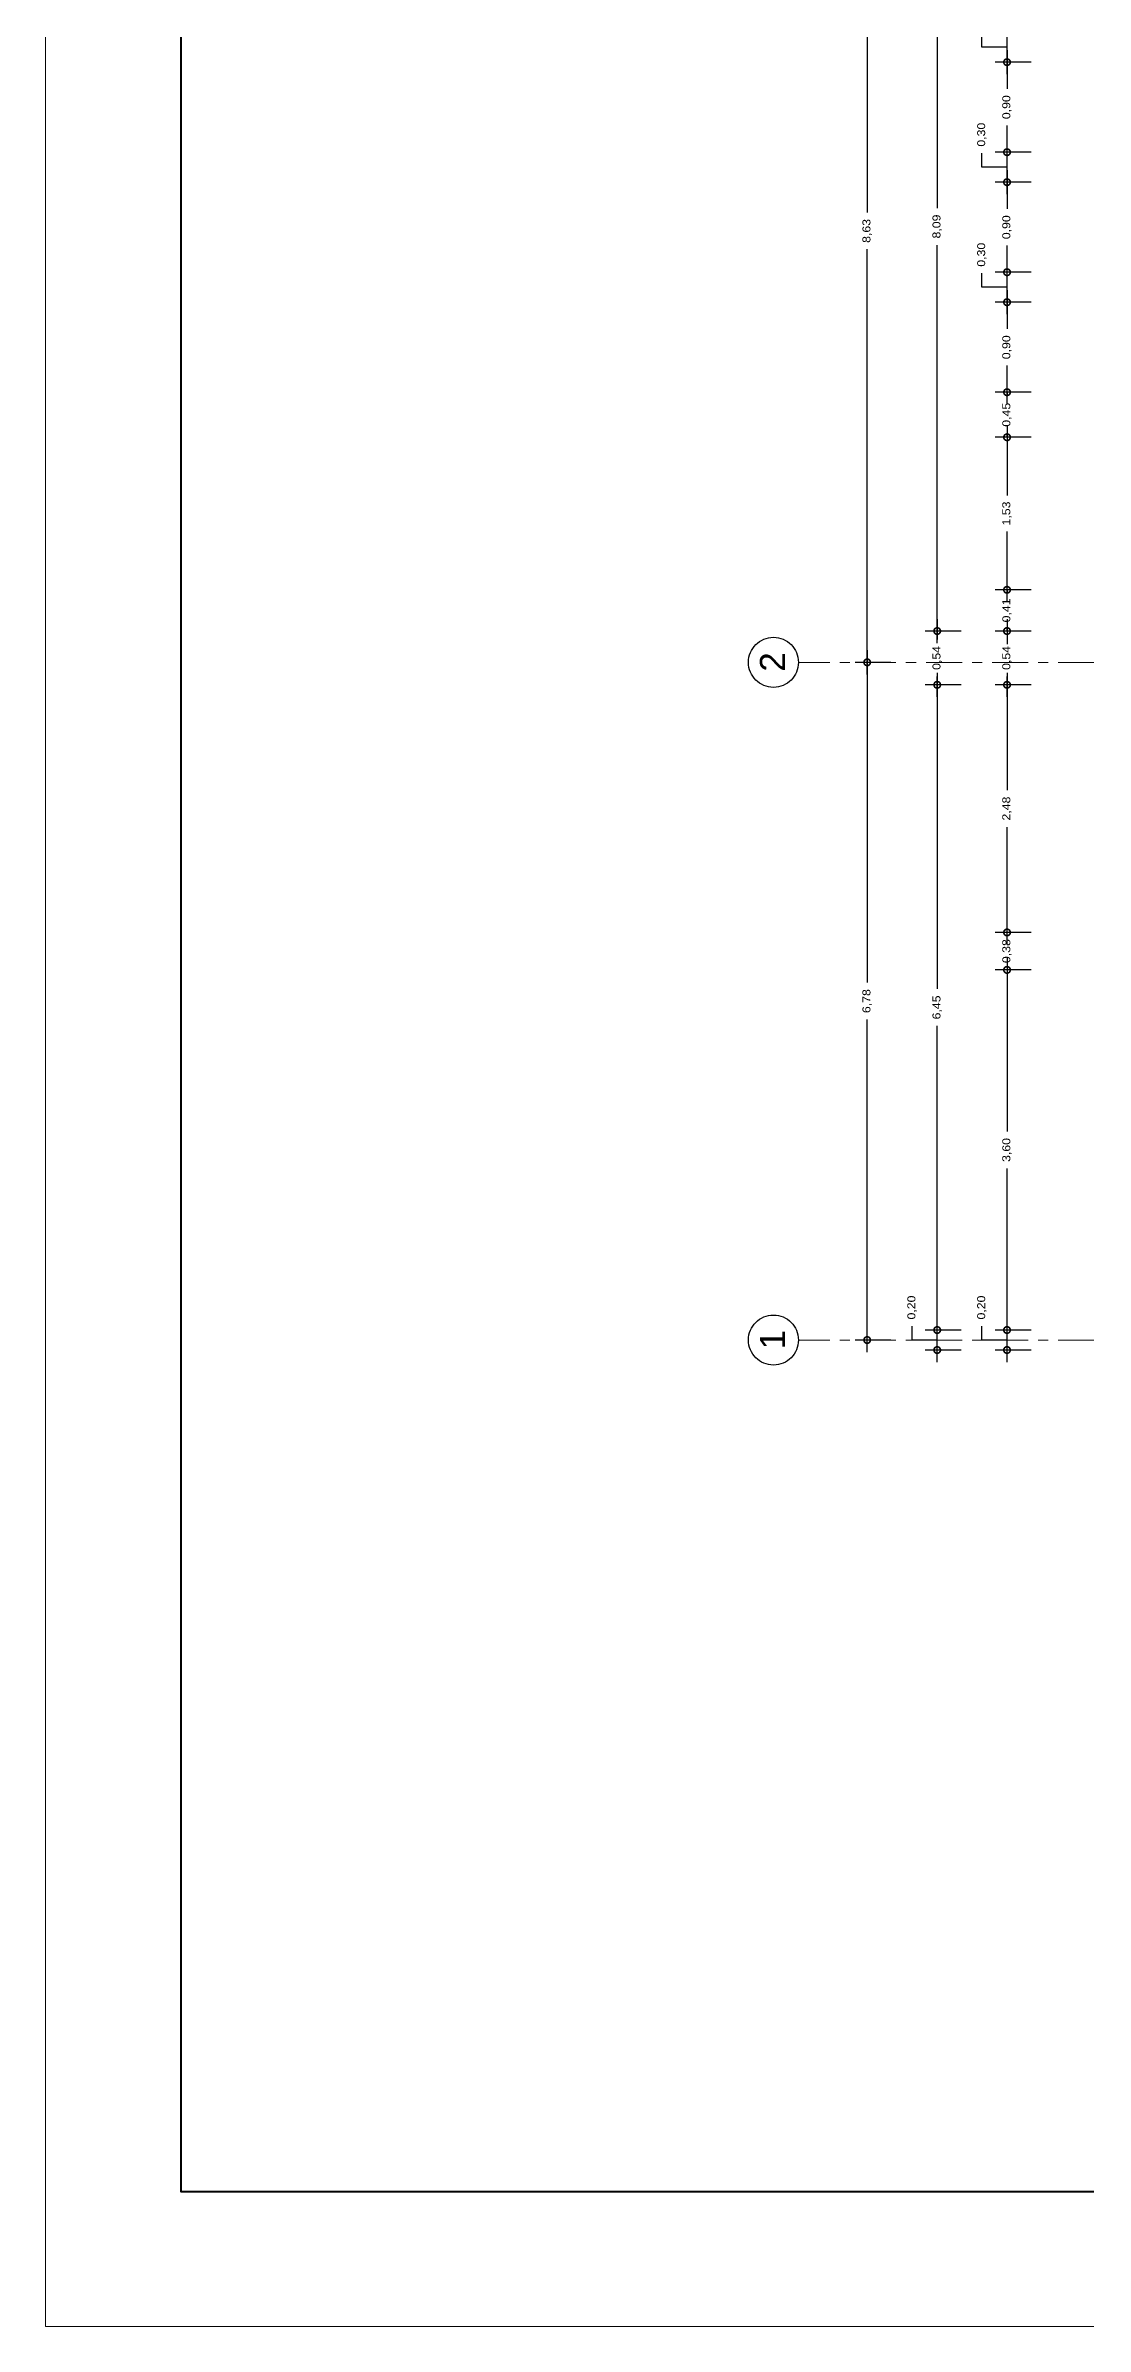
# Model space of a CAD drawing. Header units: millimetres. Extents: x -1459 to -1413, y -119 to 301.
# Drawn here: x -1459.03 to -1448.63, y -47.79 to -24.98 of the extents above; entities that cross this region are included whole.
import ezdxf

# ---------------------------------------------------------------- set-up
doc = ezdxf.new("R2010")
doc.units = ezdxf.units.MM
doc.linetypes.add('ACAD_ISO10W100', pattern=[18, 12, -3, 0, -3])
doc.layers.get('0').update_dxf_attribs({"lineweight": 0})
doc.layers.get('Defpoints').update_dxf_attribs({"lineweight": 5})
for name, color, linetype, lineweight in [('COTAS', 190, 'Continuous', 9), ('EJES', 2, 'ACAD_ISO10W100', 13), ('ROTULO', 7, 'Continuous', 5)]:
    doc.layers.add(name, color=color, linetype=linetype, lineweight=lineweight)
doc.styles.add('ARIAL DERECHO', font='arial.ttf', dxfattribs={"width": 1.1})
doc.styles.add('arial normal', font='arial.ttf', dxfattribs={"height": 0.25})
doc.dimstyles.new('COTAS 50 OK', dxfattribs={"dimtxt": 0.08, "dimasz": 0.13, "dimexe": 0.12, "dimexo": 0.2, "dimgap": 0.07, "dimtad": 0, "dimtih": 1, "dimtoh": 1, "dimzin": 0, "dimtxsty": 'ARIAL DERECHO', "dimblk": 'DOTSMALL', "dimcen": 0.15, "dimdle": 0.12, "dimadec": 0, "dimazin": 0, "dimtfac": 1, "dimtmove": 1, "dimatfit": 3, "dimfxl": 1, "dimtzin": 0, "dimarcsym": 0})

# ---------------------------------------------------------------- blocks, each defined once
blk = doc.blocks.new('_DotSmall')
at = {"color": 0, "linetype": 'ByBlock', "const_width": 0.5}
blk.add_lwpolyline([(-0.0625, 0, 1), (0.0625, 0, 1)], format="xyb", close=True, dxfattribs=at)
blk = doc.blocks.new('*D192')
at = {"layer": 'COTAS', "color": 0, "lineweight": -2}
for p, q in [((-1449.669, -37.925), (-1449.669, -37.785)), ((-1449.178, -37.825), (-1449.538, -37.825)), ((-1449.418, -38.145), (-1449.418, -37.705)), ((-1449.418, -37.925), (-1449.669, -37.925)), ((-1449.178, -38.025), (-1449.538, -38.025))]:
    blk.add_line(p, q, dxfattribs=at)
at = {"layer": 'Defpoints', "color": 0}
for p in [(-1449.418, -37.825), (-1448.978, -37.825), (-1448.978, -38.025)]:
    blk.add_point(p, dxfattribs=at)
at = {"layer": 'COTAS', "color": 0, "lineweight": -2, "xscale": 0.13, "yscale": 0.13, "zscale": 0.13}
for p, rotation in [((-1449.418, -37.825), 90), ((-1449.418, -38.025), 270)]:
    blk.add_blockref('_DotSmall', p, dxfattribs=dict(at, rotation=rotation))
at = {"layer": 'COTAS', "color": 0, "insert": (-1449.669, -37.6), "char_height": 0.08, "attachment_point": 5, "rotation": 90, "style": 'ARIAL DERECHO'}
blk.add_mtext('0,20', dxfattribs=at)
blk = doc.blocks.new('*D193')
at = {"layer": 'COTAS', "color": 0, "lineweight": -2}
for p, q in [((-1449.418, -33.85), (-1449.418, -33.72)), ((-1449.178, -33.85), (-1449.538, -33.85)), ((-1449.418, -33.85), (-1449.418, -33.853)), ((-1449.178, -34.225), (-1449.538, -34.225)), ((-1449.418, -34.225), (-1449.418, -34.221)), ((-1449.418, -34.225), (-1449.418, -34.355))]:
    blk.add_line(p, q, dxfattribs=at)
at = {"layer": 'Defpoints', "color": 0}
for p in [(-1448.978, -33.85), (-1449.418, -34.225), (-1448.978, -34.225)]:
    blk.add_point(p, dxfattribs=at)
at = {"layer": 'COTAS', "color": 0, "lineweight": -2, "xscale": 0.13, "yscale": 0.13, "zscale": 0.13}
for p, rotation in [((-1449.418, -33.85), 270), ((-1449.418, -34.225), 90)]:
    blk.add_blockref('_DotSmall', p, dxfattribs=dict(at, rotation=rotation))
at = {"layer": 'COTAS', "color": 0, "insert": (-1449.418, -34.037), "char_height": 0.08, "attachment_point": 5, "rotation": 90, "style": 'ARIAL DERECHO'}
blk.add_mtext('0,38', dxfattribs=at)
blk = doc.blocks.new('*D194')
at = {"layer": 'COTAS', "color": 0, "lineweight": -2}
for p, q in [((-1449.418, -34.105), (-1449.418, -35.84)), ((-1449.178, -34.225), (-1449.538, -34.225)), ((-1449.418, -37.945), (-1449.418, -36.209)), ((-1449.178, -37.825), (-1449.538, -37.825))]:
    blk.add_line(p, q, dxfattribs=at)
at = {"layer": 'Defpoints', "color": 0}
for p in [(-1448.978, -34.225), (-1449.418, -37.825), (-1448.978, -37.825)]:
    blk.add_point(p, dxfattribs=at)
at = {"layer": 'COTAS', "color": 0, "lineweight": -2, "xscale": 0.13, "yscale": 0.13, "zscale": 0.13}
for p, rotation in [((-1449.418, -34.225), 90), ((-1449.418, -37.825), 270)]:
    blk.add_blockref('_DotSmall', p, dxfattribs=dict(at, rotation=rotation))
at = {"layer": 'COTAS', "color": 0, "insert": (-1449.418, -36.025), "char_height": 0.08, "attachment_point": 5, "rotation": 90, "style": 'ARIAL DERECHO'}
blk.add_mtext('3,60', dxfattribs=at)
blk = doc.blocks.new('*D195')
at = {"layer": 'COTAS', "color": 0, "lineweight": -2}
for p, q in [((-1449.178, -31.375), (-1449.538, -31.375)), ((-1449.418, -31.255), (-1449.418, -32.427)), ((-1449.418, -33.97), (-1449.418, -32.797)), ((-1449.178, -33.85), (-1449.538, -33.85))]:
    blk.add_line(p, q, dxfattribs=at)
at = {"layer": 'Defpoints', "color": 0}
for p in [(-1448.978, -31.375), (-1449.418, -33.85), (-1448.978, -33.85)]:
    blk.add_point(p, dxfattribs=at)
at = {"layer": 'COTAS', "color": 0, "lineweight": -2, "xscale": 0.13, "yscale": 0.13, "zscale": 0.13}
for p, rotation in [((-1449.418, -31.375), 90), ((-1449.418, -33.85), 270)]:
    blk.add_blockref('_DotSmall', p, dxfattribs=dict(at, rotation=rotation))
at = {"layer": 'COTAS', "color": 0, "insert": (-1449.418, -32.612), "char_height": 0.08, "attachment_point": 5, "rotation": 90, "style": 'ARIAL DERECHO'}
blk.add_mtext('2,48', dxfattribs=at)
blk = doc.blocks.new('*D196')
at = {"layer": 'COTAS', "color": 0, "lineweight": -2}
for p, q in [((-1449.178, -28.9), (-1449.538, -28.9)), ((-1449.418, -28.78), (-1449.418, -29.482)), ((-1449.418, -30.545), (-1449.418, -29.842)), ((-1449.178, -30.425), (-1449.538, -30.425))]:
    blk.add_line(p, q, dxfattribs=at)
at = {"layer": 'Defpoints', "color": 0}
for p in [(-1448.978, -28.9), (-1449.418, -30.425), (-1448.978, -30.425)]:
    blk.add_point(p, dxfattribs=at)
at = {"layer": 'COTAS', "color": 0, "lineweight": -2, "xscale": 0.13, "yscale": 0.13, "zscale": 0.13}
for p, rotation in [((-1449.418, -28.9), 90), ((-1449.418, -30.425), 270)]:
    blk.add_blockref('_DotSmall', p, dxfattribs=dict(at, rotation=rotation))
at = {"layer": 'COTAS', "color": 0, "insert": (-1449.418, -29.662), "char_height": 0.08, "attachment_point": 5, "rotation": 90, "style": 'ARIAL DERECHO'}
blk.add_mtext('1,53', dxfattribs=at)
blk = doc.blocks.new('*D197')
at = {"layer": 'COTAS', "color": 0, "lineweight": -2}
for p, q in [((-1449.418, -30.425), (-1449.418, -30.295)), ((-1449.178, -30.425), (-1449.538, -30.425)), ((-1449.418, -30.425), (-1449.418, -30.455)), ((-1449.178, -30.837), (-1449.538, -30.837)), ((-1449.418, -30.837), (-1449.418, -30.807)), ((-1449.418, -30.837), (-1449.418, -30.967))]:
    blk.add_line(p, q, dxfattribs=at)
at = {"layer": 'Defpoints', "color": 0}
for p in [(-1448.978, -30.425), (-1449.418, -30.837), (-1448.978, -30.837)]:
    blk.add_point(p, dxfattribs=at)
at = {"layer": 'COTAS', "color": 0, "lineweight": -2, "xscale": 0.13, "yscale": 0.13, "zscale": 0.13}
for p, rotation in [((-1449.418, -30.425), 270), ((-1449.418, -30.837), 90)]:
    blk.add_blockref('_DotSmall', p, dxfattribs=dict(at, rotation=rotation))
at = {"layer": 'COTAS', "color": 0, "insert": (-1449.418, -30.631), "char_height": 0.08, "attachment_point": 5, "rotation": 90, "style": 'ARIAL DERECHO'}
blk.add_mtext('0,41', dxfattribs=at)
blk = doc.blocks.new('*D198')
at = {"layer": 'COTAS', "color": 0, "lineweight": -2}
for p, q in [((-1449.418, -30.717), (-1449.418, -30.922)), ((-1449.178, -30.837), (-1449.538, -30.837)), ((-1449.178, -31.375), (-1449.538, -31.375)), ((-1449.418, -31.495), (-1449.418, -31.29))]:
    blk.add_line(p, q, dxfattribs=at)
at = {"layer": 'Defpoints', "color": 0}
for p in [(-1448.978, -30.837), (-1449.418, -31.375), (-1448.978, -31.375)]:
    blk.add_point(p, dxfattribs=at)
at = {"layer": 'COTAS', "color": 0, "lineweight": -2, "xscale": 0.13, "yscale": 0.13, "zscale": 0.13}
for p, rotation in [((-1449.418, -30.837), 90), ((-1449.418, -31.375), 270)]:
    blk.add_blockref('_DotSmall', p, dxfattribs=dict(at, rotation=rotation))
at = {"layer": 'COTAS', "color": 0, "insert": (-1449.418, -31.106), "char_height": 0.08, "attachment_point": 5, "rotation": 90, "style": 'ARIAL DERECHO'}
blk.add_mtext('0,54', dxfattribs=at)
blk = doc.blocks.new('*D199')
at = {"layer": 'COTAS', "color": 0, "lineweight": -2}
for p, q in [((-1449.178, -27.55), (-1449.538, -27.55)), ((-1449.418, -27.43), (-1449.418, -27.815)), ((-1449.418, -28.57), (-1449.418, -28.184)), ((-1449.178, -28.45), (-1449.538, -28.45))]:
    blk.add_line(p, q, dxfattribs=at)
at = {"layer": 'Defpoints', "color": 0}
for p in [(-1448.978, -27.55), (-1449.418, -28.45), (-1448.978, -28.45)]:
    blk.add_point(p, dxfattribs=at)
at = {"layer": 'COTAS', "color": 0, "lineweight": -2, "xscale": 0.13, "yscale": 0.13, "zscale": 0.13}
for p, rotation in [((-1449.418, -27.55), 90), ((-1449.418, -28.45), 270)]:
    blk.add_blockref('_DotSmall', p, dxfattribs=dict(at, rotation=rotation))
at = {"layer": 'COTAS', "color": 0, "insert": (-1449.418, -28), "char_height": 0.08, "attachment_point": 5, "rotation": 90, "style": 'ARIAL DERECHO'}
blk.add_mtext('0,90', dxfattribs=at)
blk = doc.blocks.new('*D201')
at = {"layer": 'COTAS', "color": 0, "lineweight": -2}
for p, q in [((-1449.418, -27.67), (-1449.418, -27.13)), ((-1449.669, -27.4), (-1449.669, -27.26)), ((-1449.178, -27.25), (-1449.538, -27.25)), ((-1449.418, -27.4), (-1449.669, -27.4)), ((-1449.178, -27.55), (-1449.538, -27.55))]:
    blk.add_line(p, q, dxfattribs=at)
at = {"layer": 'Defpoints', "color": 0}
for p in [(-1449.418, -27.25), (-1448.978, -27.25), (-1448.978, -27.55)]:
    blk.add_point(p, dxfattribs=at)
at = {"layer": 'COTAS', "color": 0, "lineweight": -2, "xscale": 0.13, "yscale": 0.13, "zscale": 0.13}
for p, rotation in [((-1449.418, -27.25), 90), ((-1449.418, -27.55), 270)]:
    blk.add_blockref('_DotSmall', p, dxfattribs=dict(at, rotation=rotation))
at = {"layer": 'COTAS', "color": 0, "insert": (-1449.669, -27.075), "char_height": 0.08, "attachment_point": 5, "rotation": 90, "style": 'ARIAL DERECHO'}
blk.add_mtext('0,30', dxfattribs=at)
blk = doc.blocks.new('*D200')
at = {"layer": 'COTAS', "color": 0, "lineweight": -2}
for p, q in [((-1449.178, -26.35), (-1449.538, -26.35)), ((-1449.418, -26.23), (-1449.418, -26.615)), ((-1449.418, -27.37), (-1449.418, -26.984)), ((-1449.178, -27.25), (-1449.538, -27.25))]:
    blk.add_line(p, q, dxfattribs=at)
at = {"layer": 'Defpoints', "color": 0}
for p in [(-1448.978, -26.35), (-1449.418, -27.25), (-1448.978, -27.25)]:
    blk.add_point(p, dxfattribs=at)
at = {"layer": 'COTAS', "color": 0, "lineweight": -2, "xscale": 0.13, "yscale": 0.13, "zscale": 0.13}
for p, rotation in [((-1449.418, -26.35), 90), ((-1449.418, -27.25), 270)]:
    blk.add_blockref('_DotSmall', p, dxfattribs=dict(at, rotation=rotation))
at = {"layer": 'COTAS', "color": 0, "insert": (-1449.418, -26.8), "char_height": 0.08, "attachment_point": 5, "rotation": 90, "style": 'ARIAL DERECHO'}
blk.add_mtext('0,90', dxfattribs=at)
blk = doc.blocks.new('*D203')
at = {"layer": 'COTAS', "color": 0, "lineweight": -2}
for p, q in [((-1449.418, -26.47), (-1449.418, -25.93)), ((-1449.669, -26.2), (-1449.669, -26.06)), ((-1449.418, -26.2), (-1449.669, -26.2)), ((-1449.178, -26.05), (-1449.538, -26.05)), ((-1449.178, -26.35), (-1449.538, -26.35))]:
    blk.add_line(p, q, dxfattribs=at)
at = {"layer": 'Defpoints', "color": 0}
for p in [(-1449.418, -26.05), (-1448.978, -26.05), (-1448.978, -26.35)]:
    blk.add_point(p, dxfattribs=at)
at = {"layer": 'COTAS', "color": 0, "lineweight": -2, "xscale": 0.13, "yscale": 0.13, "zscale": 0.13}
for p, rotation in [((-1449.418, -26.05), 90), ((-1449.418, -26.35), 270)]:
    blk.add_blockref('_DotSmall', p, dxfattribs=dict(at, rotation=rotation))
at = {"layer": 'COTAS', "color": 0, "insert": (-1449.669, -25.875), "char_height": 0.08, "attachment_point": 5, "rotation": 90, "style": 'ARIAL DERECHO'}
blk.add_mtext('0,30', dxfattribs=at)
blk = doc.blocks.new('*D202')
at = {"layer": 'COTAS', "color": 0, "lineweight": -2}
for p, q in [((-1449.418, -25.03), (-1449.418, -25.415)), ((-1449.178, -25.15), (-1449.538, -25.15)), ((-1449.418, -26.17), (-1449.418, -25.784)), ((-1449.178, -26.05), (-1449.538, -26.05))]:
    blk.add_line(p, q, dxfattribs=at)
at = {"layer": 'Defpoints', "color": 0}
for p in [(-1448.978, -25.15), (-1449.418, -26.05), (-1448.978, -26.05)]:
    blk.add_point(p, dxfattribs=at)
at = {"layer": 'COTAS', "color": 0, "lineweight": -2, "xscale": 0.13, "yscale": 0.13, "zscale": 0.13}
for p, rotation in [((-1449.418, -25.15), 90), ((-1449.418, -26.05), 270)]:
    blk.add_blockref('_DotSmall', p, dxfattribs=dict(at, rotation=rotation))
at = {"layer": 'COTAS', "color": 0, "insert": (-1449.418, -25.6), "char_height": 0.08, "attachment_point": 5, "rotation": 90, "style": 'ARIAL DERECHO'}
blk.add_mtext('0,90', dxfattribs=at)
blk = doc.blocks.new('*D205')
at = {"layer": 'COTAS', "color": 0, "lineweight": -2}
for p, q in [((-1449.178, -24.85), (-1449.538, -24.85)), ((-1449.418, -25.27), (-1449.418, -24.73)), ((-1449.669, -25), (-1449.669, -24.86)), ((-1449.418, -25), (-1449.669, -25)), ((-1449.178, -25.15), (-1449.538, -25.15))]:
    blk.add_line(p, q, dxfattribs=at)
at = {"layer": 'Defpoints', "color": 0}
for p in [(-1449.418, -24.85), (-1448.978, -24.85), (-1448.978, -25.15)]:
    blk.add_point(p, dxfattribs=at)
at = {"layer": 'COTAS', "color": 0, "lineweight": -2, "xscale": 0.13, "yscale": 0.13, "zscale": 0.13}
for p, rotation in [((-1449.418, -24.85), 90), ((-1449.418, -25.15), 270)]:
    blk.add_blockref('_DotSmall', p, dxfattribs=dict(at, rotation=rotation))
at = {"layer": 'COTAS', "color": 0, "insert": (-1449.669, -24.675), "char_height": 0.08, "attachment_point": 5, "rotation": 90, "style": 'ARIAL DERECHO'}
blk.add_mtext('0,30', dxfattribs=at)
blk = doc.blocks.new('*D213')
at = {"layer": 'COTAS', "color": 0, "lineweight": -2}
for p, q in [((-1450.116, -30.717), (-1450.116, -30.922)), ((-1449.878, -30.837), (-1450.236, -30.837)), ((-1449.878, -31.375), (-1450.236, -31.375)), ((-1450.116, -31.495), (-1450.116, -31.29))]:
    blk.add_line(p, q, dxfattribs=at)
at = {"layer": 'Defpoints', "color": 0}
for p in [(-1449.678, -30.837), (-1450.116, -31.375), (-1449.678, -31.375)]:
    blk.add_point(p, dxfattribs=at)
at = {"layer": 'COTAS', "color": 0, "lineweight": -2, "xscale": 0.13, "yscale": 0.13, "zscale": 0.13}
for p, rotation in [((-1450.116, -30.837), 90), ((-1450.116, -31.375), 270)]:
    blk.add_blockref('_DotSmall', p, dxfattribs=dict(at, rotation=rotation))
at = {"layer": 'COTAS', "color": 0, "insert": (-1450.116, -31.106), "char_height": 0.08, "attachment_point": 5, "rotation": 90, "style": 'ARIAL DERECHO'}
blk.add_mtext('0,54', dxfattribs=at)
blk = doc.blocks.new('*D214')
at = {"layer": 'COTAS', "color": 0, "lineweight": -2}
for p, q in [((-1449.878, -22.75), (-1450.236, -22.75)), ((-1450.116, -22.63), (-1450.116, -26.609)), ((-1450.116, -30.957), (-1450.116, -26.978)), ((-1449.878, -30.837), (-1450.236, -30.837))]:
    blk.add_line(p, q, dxfattribs=at)
at = {"layer": 'Defpoints', "color": 0}
for p in [(-1449.678, -22.75), (-1450.116, -30.837), (-1449.678, -30.837)]:
    blk.add_point(p, dxfattribs=at)
at = {"layer": 'COTAS', "color": 0, "lineweight": -2, "xscale": 0.13, "yscale": 0.13, "zscale": 0.13}
for p, rotation in [((-1450.116, -22.75), 90), ((-1450.116, -30.837), 270)]:
    blk.add_blockref('_DotSmall', p, dxfattribs=dict(at, rotation=rotation))
at = {"layer": 'COTAS', "color": 0, "insert": (-1450.116, -26.793), "char_height": 0.08, "attachment_point": 5, "rotation": 90, "style": 'ARIAL DERECHO'}
blk.add_mtext('8,09', dxfattribs=at)
blk = doc.blocks.new('*D215')
at = {"layer": 'COTAS', "color": 0, "lineweight": -2}
for p, q in [((-1450.367, -37.925), (-1450.367, -37.785)), ((-1449.878, -37.825), (-1450.236, -37.825)), ((-1450.116, -38.145), (-1450.116, -37.705)), ((-1450.116, -37.925), (-1450.367, -37.925)), ((-1449.878, -38.025), (-1450.236, -38.025))]:
    blk.add_line(p, q, dxfattribs=at)
at = {"layer": 'Defpoints', "color": 0}
for p in [(-1450.116, -37.825), (-1449.678, -37.825), (-1449.678, -38.025)]:
    blk.add_point(p, dxfattribs=at)
at = {"layer": 'COTAS', "color": 0, "lineweight": -2, "xscale": 0.13, "yscale": 0.13, "zscale": 0.13}
for p, rotation in [((-1450.116, -37.825), 90), ((-1450.116, -38.025), 270)]:
    blk.add_blockref('_DotSmall', p, dxfattribs=dict(at, rotation=rotation))
at = {"layer": 'COTAS', "color": 0, "insert": (-1450.367, -37.6), "char_height": 0.08, "attachment_point": 5, "rotation": 90, "style": 'ARIAL DERECHO'}
blk.add_mtext('0,20', dxfattribs=at)
blk = doc.blocks.new('*D216')
at = {"layer": 'COTAS', "color": 0, "lineweight": -2}
for p, q in [((-1449.878, -31.375), (-1450.236, -31.375)), ((-1450.116, -31.255), (-1450.116, -34.415)), ((-1450.116, -37.945), (-1450.116, -34.784)), ((-1449.878, -37.825), (-1450.236, -37.825))]:
    blk.add_line(p, q, dxfattribs=at)
at = {"layer": 'Defpoints', "color": 0}
for p in [(-1450.116, -31.375), (-1449.678, -31.375), (-1449.678, -37.825)]:
    blk.add_point(p, dxfattribs=at)
at = {"layer": 'COTAS', "color": 0, "lineweight": -2, "xscale": 0.13, "yscale": 0.13, "zscale": 0.13}
for p, rotation in [((-1450.116, -31.375), 90), ((-1450.116, -37.825), 270)]:
    blk.add_blockref('_DotSmall', p, dxfattribs=dict(at, rotation=rotation))
at = {"layer": 'COTAS', "color": 0, "insert": (-1450.116, -34.6), "char_height": 0.08, "attachment_point": 5, "rotation": 90, "style": 'ARIAL DERECHO'}
blk.add_mtext('6,45', dxfattribs=at)
blk = doc.blocks.new('*D344')
at = {"layer": 'COTAS', "color": 0, "lineweight": -2}
for p, q in [((-1450.578, -31.15), (-1450.936, -31.15)), ((-1450.816, -31.03), (-1450.816, -34.352)), ((-1450.816, -38.045), (-1450.816, -34.722)), ((-1450.578, -37.925), (-1450.936, -37.925))]:
    blk.add_line(p, q, dxfattribs=at)
at = {"layer": 'Defpoints', "color": 0}
for p in [(-1450.378, -31.15), (-1450.816, -37.925), (-1450.378, -37.925)]:
    blk.add_point(p, dxfattribs=at)
at = {"layer": 'COTAS', "color": 0, "lineweight": -2, "xscale": 0.13, "yscale": 0.13, "zscale": 0.13}
for p, rotation in [((-1450.816, -31.15), 90), ((-1450.816, -37.925), 270)]:
    blk.add_blockref('_DotSmall', p, dxfattribs=dict(at, rotation=rotation))
at = {"layer": 'COTAS', "color": 0, "insert": (-1450.816, -34.537), "char_height": 0.08, "attachment_point": 5, "rotation": 90, "style": 'ARIAL DERECHO'}
blk.add_mtext('6,78', dxfattribs=at)
blk = doc.blocks.new('*D345')
at = {"layer": 'COTAS', "color": 0, "lineweight": -2}
for p, q in [((-1450.578, -22.525), (-1450.936, -22.525)), ((-1450.816, -22.405), (-1450.816, -26.653)), ((-1450.816, -31.27), (-1450.816, -27.021)), ((-1450.578, -31.15), (-1450.936, -31.15))]:
    blk.add_line(p, q, dxfattribs=at)
at = {"layer": 'Defpoints', "color": 0}
for p in [(-1450.816, -22.525), (-1450.378, -22.525), (-1450.378, -31.15)]:
    blk.add_point(p, dxfattribs=at)
at = {"layer": 'COTAS', "color": 0, "lineweight": -2, "xscale": 0.13, "yscale": 0.13, "zscale": 0.13}
for p, rotation in [((-1450.816, -22.525), 90), ((-1450.816, -31.15), 270)]:
    blk.add_blockref('_DotSmall', p, dxfattribs=dict(at, rotation=rotation))
at = {"layer": 'COTAS', "color": 0, "insert": (-1450.816, -26.837), "char_height": 0.08, "attachment_point": 5, "rotation": 90, "style": 'ARIAL DERECHO'}
blk.add_mtext('8,63', dxfattribs=at)
blk = doc.blocks.new('*D510')
at = {"layer": 'COTAS', "color": 0, "lineweight": -2}
for p, q in [((-1449.178, -28.45), (-1449.538, -28.45)), ((-1449.418, -28.45), (-1449.418, -28.32)), ((-1449.418, -28.45), (-1449.418, -28.49)), ((-1449.178, -28.9), (-1449.538, -28.9)), ((-1449.418, -28.9), (-1449.418, -28.859)), ((-1449.418, -28.9), (-1449.418, -29.03))]:
    blk.add_line(p, q, dxfattribs=at)
at = {"layer": 'Defpoints', "color": 0}
for p in [(-1449.418, -28.45), (-1448.978, -28.45), (-1448.978, -28.9)]:
    blk.add_point(p, dxfattribs=at)
at = {"layer": 'COTAS', "color": 0, "lineweight": -2, "xscale": 0.13, "yscale": 0.13, "zscale": 0.13}
for p, rotation in [((-1449.418, -28.45), 270), ((-1449.418, -28.9), 90)]:
    blk.add_blockref('_DotSmall', p, dxfattribs=dict(at, rotation=rotation))
at = {"layer": 'COTAS', "color": 0, "insert": (-1449.418, -28.675), "char_height": 0.08, "attachment_point": 5, "rotation": 90, "style": 'ARIAL DERECHO'}
blk.add_mtext('0,45', dxfattribs=at)

msp = doc.modelspace()

# ---------------------------------------------------------------- linework, layer by layer
at = {"layer": 'EJES', "ltscale": 0.03}
for p, q in [((-1427.428, -31.15), (-1451.503, -31.15)), ((-1427.428, -37.925), (-1451.503, -37.925))]:
    msp.add_line(p, q, dxfattribs=at)
at = {"layer": 'EJES', "lineweight": 30}
for centre in [(-1451.753, -31.15), (-1451.753, -37.925)]:
    msp.add_circle(centre, 0.25, dxfattribs=at)
at = {"layer": 'ROTULO'}
msp.add_lwpolyline([(-1413.278, -47.786), (-1413.278, 16.714), (-1459.028, 16.714), (-1459.028, -47.786)], close=True, dxfattribs=at)
at = {"layer": 'ROTULO', "lineweight": 40}
msp.add_lwpolyline([(-1414.628, -46.436), (-1414.628, 15.364), (-1457.678, 15.364), (-1457.678, -46.436)], close=True, dxfattribs=at)

# ---------------------------------------------------------------- texts
at = {"layer": 'EJES', "linetype": 'Continuous', "char_height": 0.25, "width": 0.309, "attachment_point": 5, "rotation": 90, "style": 'arial normal'}
for s, insert in [('2', (-1451.763, -31.146)), ('1', (-1451.763, -37.921))]:
    msp.add_mtext(s, dxfattribs=dict(at, insert=insert))

# ---------------------------------------------------------------- dimensions: what is measured, and where the dimension line sits
at = {"layer": 'COTAS'}
for base, p1, p2, picture, middle in [((-1450.816342051, -22.524520554), (-1450.378038982, -31.149520554), (-1450.378038982, -22.524520554), '*D345', (-1450.816342051, -26.837020554)), ((-1450.116, -30.837), (-1449.678, -22.75), (-1449.678, -30.837), '*D214', (-1450.116, -26.793)), ((-1449.418, -24.85), (-1448.978, -25.15), (-1448.978, -24.85), '*D205', (-1449.669, -24.79)), ((-1449.418, -26.05), (-1448.978, -25.15), (-1448.978, -26.05), '*D202', (-1449.418, -25.6)), ((-1449.418, -26.05), (-1448.978, -26.35), (-1448.978, -26.05), '*D203', (-1449.669, -25.99)), ((-1449.418, -27.25), (-1448.978, -26.35), (-1448.978, -27.25), '*D200', (-1449.418, -26.8)), ((-1449.418, -27.25), (-1448.978, -27.55), (-1448.978, -27.25), '*D201', (-1449.669, -27.19)), ((-1449.418, -28.45), (-1448.978, -27.55), (-1448.978, -28.45), '*D199', (-1449.418, -28)), ((-1449.418, -28.45), (-1448.978, -28.9), (-1448.978, -28.45), '*D510', (-1449.418, -28.675)), ((-1449.417537977, -30.424520554), (-1448.978038982, -28.899520554), (-1448.978038982, -30.424520554), '*D196', (-1449.417537977, -29.662020554)), ((-1449.418, -30.837), (-1448.978, -30.425), (-1448.978, -30.837), '*D197', (-1449.418, -30.631)), ((-1450.116, -31.375), (-1449.678, -30.837), (-1449.678, -31.375), '*D213', (-1450.116, -31.106)), ((-1449.418, -31.375), (-1448.978, -30.837), (-1448.978, -31.375), '*D198', (-1449.418, -31.106)), ((-1450.816342051, -37.924520554), (-1450.378038982, -31.149520554), (-1450.378038982, -37.924520554), '*D344', (-1450.816342051, -34.537020554)), ((-1450.116, -31.375), (-1449.678, -37.825), (-1449.678, -31.375), '*D216', (-1450.116, -34.6)), ((-1449.417537977, -33.849520554), (-1448.978038982, -31.374520554), (-1448.978038982, -33.849520554), '*D195', (-1449.417537977, -32.612020554)), ((-1449.417537977, -34.224520554), (-1448.978038982, -33.849520554), (-1448.978038982, -34.224520554), '*D193', (-1449.417537977, -34.037020554)), ((-1449.418, -37.825), (-1448.978, -34.225), (-1448.978, -37.825), '*D194', (-1449.418, -36.025)), ((-1450.116, -37.825), (-1449.678, -38.025), (-1449.678, -37.825), '*D215', (-1450.367, -37.715)), ((-1449.418, -37.825), (-1448.978, -38.025), (-1448.978, -37.825), '*D192', (-1449.669, -37.715))]:
    dim = msp.add_linear_dim(base=base, p1=p1, p2=p2, angle=90, dimstyle='COTAS 50 OK', dxfattribs=at)
    dim.commit()
    dim.dimension.update_dxf_attribs({"geometry": picture, "text_midpoint": middle})

doc.saveas('drawing.dxf')
